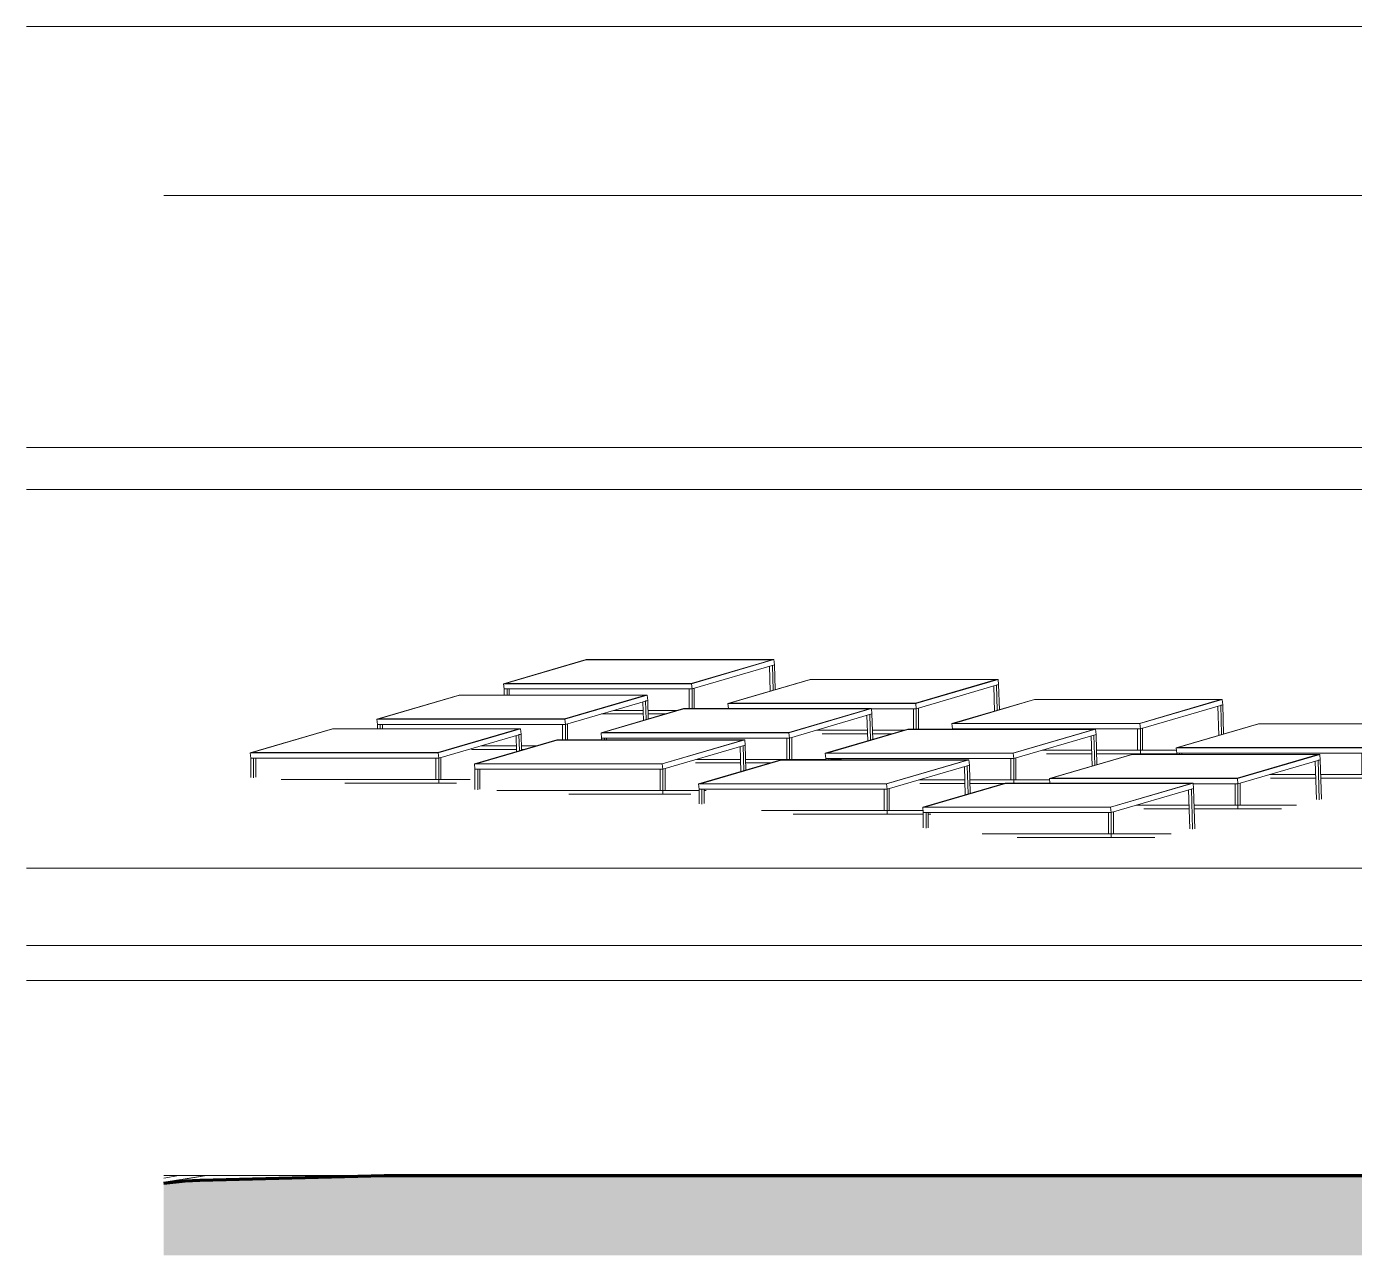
# Model space of a CAD drawing. Header units: millimetres. Extents: x -22400 to 100951, y -3625 to 17206.
# Drawn here: x -22400 to -12939, y -2760 to 6000 of the extents above; entities that cross this region are included whole.
import ezdxf

# ---------------------------------------------------------------- set-up
doc = ezdxf.new("R2010")
doc.units = ezdxf.units.MM
doc.linetypes.add('Dash - Tight', pattern=[4.5, 3, -1.5])
for name, color, linetype, lineweight in [('A-FLOR-LEVL', 51, 'Continuous', 9), ('C-TOPO', 7, 'Continuous', 9), ('E-ELEC-EQPM', 71, 'Continuous', 9)]:
    doc.layers.add(name, color=color, linetype=linetype, lineweight=lineweight)

# ---------------------------------------------------------------- blocks, each defined once
blk = doc.blocks.new('Photovoltaic-Panel-SolarWorld-SunModule-_235-240_ - SunModule SW 245 Silver Mono - 10 Deg_ Angle-776839-South')
at = {"layer": 'E-ELEC-EQPM'}
for p, q in [((-18413.9, 1487.6), (-19001, 1315.6)), ((-18411.9, 1485.9), (-18987.7, 1317.2)), ((-18987.7, 1317.2), (-18411.9, 1485.9)), ((-17075, 1487.6), (-18413.9, 1487.6)), ((-17088.3, 1485.9), (-18411.9, 1485.9)), ((-18411.9, 1485.9), (-17088.3, 1485.9)), ((-17664.1, 1317.2), (-17088.3, 1485.9)), ((-17088.3, 1485.9), (-17664.1, 1317.2)), ((-17662.1, 1315.6), (-17075, 1487.6)), ((-17071, 1450.1), (-17658.1, 1278.1)), ((-17101.4, 1263.1), (-17106.3, 1439.7)), ((-17071, 1450.1), (-17086.2, 1445.6)), ((-17086.2, 1445.6), (-17081.3, 1269)), ((-17071, 1450.1), (-17075, 1487.6)), ((-17066.1, 1273.4), (-17071, 1450.1)), ((-19001, 1315.6), (-17662.1, 1315.6)), ((-19001, 1315.6), (-18997, 1278.1)), ((-17658.1, 1278.1), (-18997, 1278.1)), ((-18997, 1234.7), (-18997, 1278.1)), ((-18997, 1278.1), (-18976.7, 1278.1)), ((-18987.7, 1317.2), (-17664.1, 1317.2)), ((-17664.1, 1317.2), (-18987.7, 1317.2)), ((-18976.7, 1278.1), (-18976.7, 1234.7)), ((-18961.4, 1234.7), (-18961.4, 1278.1)), ((-17678.4, 1138.1), (-17678.4, 1278.1)), ((-17678.4, 1278.1), (-17658.1, 1278.1)), ((-17658.1, 1278.1), (-17662.1, 1315.6)), ((-17642.9, 1282.5), (-17658.1, 1278.1)), ((-17658.1, 1278.1), (-17658.1, 1138.1)), ((-17642.9, 1138.1), (-17642.9, 1282.5)), ((-18006.6, 1100.3), (-18304.7, 1100.3)), ((-18218, 1125.7), (-18007.4, 1125.7)), ((-17971.8, 1125.7), (-17762, 1125.7)), ((-17848.7, 1100.3), (-17971.1, 1100.3))]:
    blk.add_line(p, q, dxfattribs=at)
blk = doc.blocks.new('Photovoltaic-Panel-SolarWorld-SunModule-_235-240_ - SunModule SW 245 Silver Mono - 10 Deg_ Angle-V9-South')
at = {"layer": 'E-ELEC-EQPM'}
for p, q in [((-16816.6, 1346.6), (-17403.7, 1174.5)), ((-16814.6, 1344.9), (-17390.4, 1176.2)), ((-17390.4, 1176.2), (-16814.6, 1344.9)), ((-15477.8, 1346.6), (-16816.6, 1346.6)), ((-15491, 1344.9), (-16814.6, 1344.9)), ((-16814.6, 1344.9), (-15491, 1344.9)), ((-16066.8, 1176.2), (-15491, 1344.9)), ((-15491, 1344.9), (-16066.8, 1176.2)), ((-16064.9, 1174.5), (-15477.8, 1346.6)), ((-15473.8, 1309), (-15477.8, 1346.6)), ((-15473.8, 1309), (-16060.9, 1137)), ((-15504.1, 1120.3), (-15509.1, 1298.7)), ((-15473.8, 1309), (-15489, 1304.6)), ((-15489, 1304.6), (-15484, 1126.2)), ((-15468.8, 1130.6), (-15473.8, 1309)), ((-17403.7, 1174.5), (-16064.9, 1174.5)), ((-17403.7, 1174.5), (-17399.8, 1138.2)), ((-17390.4, 1176.2), (-16066.8, 1176.2)), ((-16066.8, 1176.2), (-17390.4, 1176.2)), ((-16060.9, 1137), (-16380.4, 1137)), ((-16081.2, 991.9), (-16081.2, 1137)), ((-16081.2, 1137), (-16060.9, 1137)), ((-16060.9, 1137), (-16064.9, 1174.5)), ((-16045.6, 1141.5), (-16060.9, 1137)), ((-16060.9, 1137), (-16060.9, 991.9)), ((-16045.6, 991.9), (-16045.6, 1141.5)), ((-16772.5, 984.6), (-16408.8, 984.6)), ((-16408.1, 959.2), (-16730.3, 959.2)), ((-16373.3, 984.6), (-16147.1, 984.6)), ((-16233.8, 959.2), (-16372.5, 959.2))]:
    blk.add_line(p, q, dxfattribs=at)
blk = doc.blocks.new('Photovoltaic-Panel-SolarWorld-SunModule-_235-240_ - SunModule SW 245 Silver Mono - 10 Deg_ Angle-V10-South')
at = {"layer": 'E-ELEC-EQPM'}
for p, q in [((-15219.3, 1203.7), (-15806.4, 1031.7)), ((-15217.4, 1202), (-15793.2, 1033.3)), ((-15793.2, 1033.3), (-15217.4, 1202)), ((-13880.5, 1203.7), (-15219.3, 1203.7)), ((-13893.7, 1202), (-15217.4, 1202)), ((-15217.4, 1202), (-13893.7, 1202)), ((-14469.5, 1033.3), (-13893.7, 1202)), ((-13893.7, 1202), (-14469.5, 1033.3)), ((-14467.6, 1031.7), (-13880.5, 1203.7)), ((-13876.5, 1166.2), (-14463.6, 994.2)), ((-13906, 947.2), (-13911.8, 1155.8)), ((-13876.5, 1166.2), (-13891.7, 1161.7)), ((-13891.7, 1161.7), (-13885.9, 953.1)), ((-13876.5, 1166.2), (-13880.5, 1203.7)), ((-13870.7, 957.5), (-13876.5, 1166.2)), ((-15806.4, 1031.7), (-14467.6, 1031.7)), ((-15806.4, 1031.7), (-15802.4, 994.2)), ((-14463.6, 994.2), (-15802.4, 994.2)), ((-15802.4, 992), (-15802.4, 994.2)), ((-15802.4, 994.2), (-15782.2, 994.2)), ((-15793.2, 1033.3), (-14469.5, 1033.3)), ((-14469.5, 1033.3), (-15793.2, 1033.3)), ((-15782.2, 994.2), (-15782.2, 992)), ((-15766.9, 992), (-15766.9, 994.2)), ((-14483.9, 841.8), (-14483.9, 994.2)), ((-14483.9, 994.2), (-14463.6, 994.2)), ((-14463.6, 994.2), (-14467.6, 1031.7)), ((-14448.3, 998.6), (-14463.6, 994.2)), ((-14463.6, 994.2), (-14463.6, 841.8)), ((-14448.3, 841.8), (-14448.3, 998.6)), ((-15163.8, 841.8), (-14811.7, 841.8)), ((-14811, 816.4), (-15133, 816.4)), ((-14776.1, 841.8), (-14463.6, 841.8)), ((-14463.6, 816.4), (-14775.4, 816.4)), ((-14483.9, 841.8), (-14463.6, 841.8)), ((-14463.6, 841.8), (-14448.3, 841.8)), ((-14463.6, 841.8), (-14207.4, 841.8)), ((-14463.6, 816.4), (-14463.6, 841.8)), ((-14205.2, 816.4), (-14463.6, 816.4))]:
    blk.add_line(p, q, dxfattribs=at)
blk = doc.blocks.new('Photovoltaic-Panel-SolarWorld-SunModule-_235-240_ - SunModule SW 245 Silver Mono - 10 Deg_ Angle-V11-South')
at = {"layer": 'E-ELEC-EQPM'}
for p, q in [((-13622, 1030.4), (-14209.1, 858.4)), ((-13620.1, 1028.7), (-14195.9, 860)), ((-14195.9, 860), (-13620.1, 1028.7)), ((-12283.2, 1030.4), (-13622, 1030.4)), ((-12296.5, 1028.7), (-13620.1, 1028.7)), ((-13620.1, 1028.7), (-12296.5, 1028.7)), ((-12872.3, 860), (-12296.5, 1028.7)), ((-12296.5, 1028.7), (-12872.3, 860)), ((-12870.3, 858.4), (-12283.2, 1030.4)), ((-12279.2, 992.9), (-12866.3, 820.8)), ((-12306.8, 704.6), (-12314.5, 982.5)), ((-12279.2, 992.9), (-12294.4, 988.4)), ((-12294.4, 988.4), (-12286.4, 702.2)), ((-12279.2, 992.9), (-12283.2, 1030.4)), ((-12271.2, 705.8), (-12279.2, 992.9)), ((-14209.1, 858.4), (-12870.3, 858.4)), ((-14209.1, 858.4), (-14205.2, 820.8)), ((-14195.9, 860), (-12872.3, 860)), ((-12872.3, 860), (-14195.9, 860)), ((-12866.3, 820.8), (-12870.3, 858.4)), ((-12866.3, 820.8), (-14205.2, 820.8)), ((-14205.2, 811.9), (-14205.2, 820.8)), ((-14205.2, 820.8), (-14184.9, 820.8)), ((-14184.9, 820.8), (-14184.9, 811.9)), ((-14169.6, 811.9), (-14169.6, 820.8)), ((-12886.6, 668.4), (-12886.6, 820.8)), ((-12886.6, 820.8), (-12866.3, 820.8)), ((-12851, 825.3), (-12866.3, 820.8)), ((-12866.3, 820.8), (-12866.3, 668.4)), ((-12851, 668.4), (-12851, 825.3)), ((-13543.4, 668.4), (-13214.6, 668.4)), ((-13179, 668.4), (-12866.3, 668.4)), ((-12886.6, 668.4), (-12866.3, 668.4)), ((-12866.3, 668.4), (-12851, 668.4)), ((-12866.3, 668.4), (-12429.3, 668.4)), ((-12866.3, 643), (-12866.3, 668.4)), ((-13213.9, 643), (-13535.7, 643)), ((-12866.3, 643), (-13178.3, 643)), ((-12536.9, 643), (-12866.3, 643))]:
    blk.add_line(p, q, dxfattribs=at)
blk = doc.blocks.new('Photovoltaic-Panel-SolarWorld-SunModule-_235-240_ - SunModule SW 245 Silver Mono - 10 Deg_ Angle-V12-South')
at = {"layer": 'E-ELEC-EQPM'}
for p, q in [((-19316.6, 1234.7), (-19903.7, 1062.7)), ((-19314.6, 1233.1), (-19890.4, 1064.4)), ((-19890.4, 1064.4), (-19314.6, 1233.1)), ((-17977.7, 1234.7), (-19316.6, 1234.7)), ((-17991, 1233.1), (-19314.6, 1233.1)), ((-19314.6, 1233.1), (-17991, 1233.1)), ((-18566.8, 1064.4), (-17991, 1233.1)), ((-17991, 1233.1), (-18566.8, 1064.4)), ((-18564.9, 1062.7), (-17977.7, 1234.7)), ((-17973.8, 1197.2), (-17977.7, 1234.7)), ((-17973.8, 1197.2), (-18560.9, 1025.2)), ((-18005.4, 1054.4), (-18009.1, 1186.9)), ((-17973.8, 1197.2), (-17988.9, 1192.8)), ((-17988.9, 1192.8), (-17985.2, 1060.2)), ((-17970.1, 1064.7), (-17973.8, 1197.2)), ((-19903.7, 1062.7), (-18564.9, 1062.7)), ((-19903.7, 1062.7), (-19899.7, 1025.2)), ((-19890.4, 1064.4), (-18566.8, 1064.4)), ((-18566.8, 1064.4), (-19890.4, 1064.4)), ((-18560.9, 1025.2), (-18564.9, 1062.7)), ((-18560.9, 1025.2), (-19899.7, 1025.2)), ((-19899.7, 994.7), (-19899.7, 1025.2)), ((-19899.7, 1025.2), (-19879.4, 1025.2)), ((-19879.4, 1025.2), (-19879.4, 994.7)), ((-19864.1, 994.7), (-19864.1, 1025.2)), ((-18581.2, 915.6), (-18581.2, 1025.2)), ((-18581.2, 1025.2), (-18560.9, 1025.2)), ((-18545.6, 1029.7), (-18560.9, 1025.2)), ((-18560.9, 1025.2), (-18560.9, 915.6)), ((-18545.6, 915.6), (-18545.6, 1029.7)), ((-19164.3, 872.8), (-18909.7, 872.8)), ((-18874.1, 872.8), (-18768.4, 872.8)), ((-18909, 847.4), (-19230.3, 847.4)), ((-18855.1, 847.4), (-18873.4, 847.4))]:
    blk.add_line(p, q, dxfattribs=at)
blk = doc.blocks.new('Photovoltaic-Panel-SolarWorld-SunModule-_235-240_ - SunModule SW 245 Silver Mono - 10 Deg_ Angle-V13-South')
at = {"layer": 'E-ELEC-EQPM'}
for p, q in [((-17719.3, 1138.2), (-18306.4, 966.1)), ((-17717.3, 1136.5), (-18293.2, 967.8)), ((-18293.2, 967.8), (-17717.3, 1136.5)), ((-16380.5, 1138.2), (-17719.3, 1138.2)), ((-16393.7, 1136.5), (-17717.3, 1136.5)), ((-17717.3, 1136.5), (-16393.7, 1136.5)), ((-16969.5, 967.8), (-16393.7, 1136.5)), ((-16393.7, 1136.5), (-16969.5, 967.8)), ((-16967.6, 966.1), (-16380.5, 1138.2)), ((-16376.5, 1100.6), (-16380.5, 1138.2)), ((-16376.5, 1100.6), (-16963.6, 928.6)), ((-16406.7, 908.6), (-16411.8, 1090.3)), ((-16376.5, 1100.6), (-16391.7, 1096.2)), ((-16391.7, 1096.2), (-16386.6, 914.5)), ((-16371.4, 918.9), (-16376.5, 1100.6)), ((-18306.4, 966.1), (-16967.6, 966.1)), ((-18306.4, 966.1), (-18302.4, 928.6)), ((-18293.2, 967.8), (-16969.5, 967.8)), ((-16969.5, 967.8), (-18293.2, 967.8)), ((-16963.6, 928.6), (-16967.6, 966.1)), ((-16963.6, 928.6), (-18302.4, 928.6)), ((-18302.4, 915.7), (-18302.4, 928.6)), ((-18302.4, 928.6), (-18282.1, 928.6)), ((-18282.1, 928.6), (-18282.1, 915.7)), ((-18266.9, 915.7), (-18266.9, 928.6)), ((-16983.9, 776.2), (-16983.9, 928.6)), ((-16983.9, 928.6), (-16963.6, 928.6)), ((-16948.3, 933.1), (-16963.6, 928.6)), ((-16963.6, 928.6), (-16963.6, 776.2)), ((-16948.3, 776.2), (-16948.3, 933.1)), ((-17627.1, 776.2), (-17312, 776.2)), ((-17276.4, 776.2), (-16963.6, 776.2)), ((-16983.9, 776.2), (-16963.6, 776.2)), ((-16963.6, 776.2), (-16948.3, 776.2)), ((-16963.6, 776.2), (-16705.2, 776.2)), ((-16963.6, 773.4), (-16963.6, 776.2)), ((-16669.6, 776.2), (-16594.2, 776.2)), ((-17311.3, 750.8), (-17633, 750.8)), ((-17101.9, 750.8), (-17275.7, 750.8))]:
    blk.add_line(p, q, dxfattribs=at)
blk = doc.blocks.new('Photovoltaic-Panel-SolarWorld-SunModule-_235-240_ - SunModule SW 245 Silver Mono - 10 Deg_ Angle-V14-South')
at = {"layer": 'E-ELEC-EQPM'}
for p, q in [((-16122, 992), (-16709.1, 820)), ((-16120.1, 990.3), (-16695.9, 821.6)), ((-16695.9, 821.6), (-16120.1, 990.3)), ((-14783.2, 992), (-16122, 992)), ((-14796.5, 990.3), (-16120.1, 990.3)), ((-16120.1, 990.3), (-14796.5, 990.3)), ((-15372.3, 821.6), (-14796.5, 990.3)), ((-14796.5, 990.3), (-15372.3, 821.6)), ((-15370.3, 820), (-14783.2, 992)), ((-14779.2, 954.4), (-15366.3, 782.4)), ((-14779.2, 954.4), (-14794.4, 950)), ((-14794.4, 950), (-14788.4, 734.6)), ((-14779.2, 954.4), (-14783.2, 992)), ((-14773.2, 739.1), (-14779.2, 954.4)), ((-14808.5, 728.7), (-14814.5, 944.1)), ((-16709.1, 820), (-15370.3, 820)), ((-16709.1, 820), (-16705.2, 782.4)), ((-15366.3, 782.4), (-16705.2, 782.4)), ((-16705.2, 773.4), (-16705.2, 782.4)), ((-16705.2, 782.4), (-16684.9, 782.4)), ((-16695.9, 821.6), (-15372.3, 821.6)), ((-15372.3, 821.6), (-16695.9, 821.6)), ((-16684.9, 782.4), (-16684.9, 773.4)), ((-16669.6, 773.4), (-16669.6, 782.4)), ((-15386.6, 630), (-15386.6, 782.4)), ((-15386.6, 782.4), (-15366.3, 782.4)), ((-15366.3, 782.4), (-15370.3, 820)), ((-15351, 786.9), (-15366.3, 782.4)), ((-15366.3, 782.4), (-15366.3, 630)), ((-15351, 630), (-15351, 786.9)), ((-16043.4, 630), (-15714.6, 630)), ((-15713.9, 604.6), (-16035.7, 604.6)), ((-15679, 630), (-15366.3, 630)), ((-15435.8, 604.6), (-15678.3, 604.6)), ((-15386.6, 630), (-15366.3, 630)), ((-15366.3, 630), (-15351, 630)), ((-15366.3, 630), (-15110.8, 630)), ((-15366.3, 607), (-15366.3, 630))]:
    blk.add_line(p, q, dxfattribs=at)
blk = doc.blocks.new('Photovoltaic-Panel-SolarWorld-SunModule-_235-240_ - SunModule SW 245 Silver Mono - 10 Deg_ Angle-V15-South')
at = {"layer": 'E-ELEC-EQPM'}
for p, q in [((-14524.8, 811.9), (-15111.9, 639.8)), ((-14522.8, 810.2), (-15098.6, 641.5)), ((-15098.6, 641.5), (-14522.8, 810.2)), ((-13185.9, 811.9), (-14524.8, 811.9)), ((-13199.2, 810.2), (-14522.8, 810.2)), ((-14522.8, 810.2), (-13199.2, 810.2)), ((-13775, 641.5), (-13199.2, 810.2)), ((-13199.2, 810.2), (-13775, 641.5)), ((-13773, 639.8), (-13185.9, 811.9)), ((-13182, 774.3), (-13769.1, 602.3)), ((-13209.6, 491.4), (-13217.3, 764)), ((-13182, 774.3), (-13197.1, 769.9)), ((-13197.1, 769.9), (-13189.3, 489)), ((-13182, 774.3), (-13185.9, 811.9)), ((-13174.1, 492.6), (-13182, 774.3)), ((-15111.9, 639.8), (-13773, 639.8)), ((-15111.9, 639.8), (-15108.4, 607.1)), ((-15098.6, 641.5), (-13775, 641.5)), ((-13775, 641.5), (-15098.6, 641.5)), ((-13769.1, 602.3), (-14088.2, 602.3)), ((-13789.3, 449.9), (-13789.3, 602.3)), ((-13789.3, 602.3), (-13769.1, 602.3)), ((-13769.1, 602.3), (-13773, 639.8)), ((-13753.8, 606.8), (-13769.1, 602.3)), ((-13769.1, 602.3), (-13769.1, 449.9)), ((-13753.8, 449.9), (-13753.8, 606.8)), ((-14492.9, 449.9), (-14116.9, 449.9)), ((-14116.2, 424.5), (-14438.5, 424.5)), ((-14081.3, 449.9), (-13769.1, 449.9)), ((-13769.1, 424.5), (-14080.6, 424.5)), ((-13789.3, 449.9), (-13769.1, 449.9)), ((-13769.1, 449.9), (-13753.8, 449.9)), ((-13769.1, 449.9), (-13352.3, 449.9)), ((-13769.1, 424.5), (-13769.1, 449.9)), ((-13457.2, 424.5), (-13769.1, 424.5))]:
    blk.add_line(p, q, dxfattribs=at)
blk = doc.blocks.new('Photovoltaic-Panel-SolarWorld-SunModule-_235-240_ - SunModule SW 245 Silver Mono - 10 Deg_ Angle-V16-South')
at = {"layer": 'E-ELEC-EQPM'}
for p, q in [((-20219.3, 994.7), (-20806.4, 822.6)), ((-20217.3, 993), (-20793.2, 824.3)), ((-20793.2, 824.3), (-20217.3, 993)), ((-18880.5, 994.7), (-20219.3, 994.7)), ((-18893.7, 993), (-20217.3, 993)), ((-20217.3, 993), (-18893.7, 993)), ((-19469.5, 824.3), (-18893.7, 993)), ((-18893.7, 993), (-19469.5, 824.3)), ((-19467.6, 822.6), (-18880.5, 994.7)), ((-18876.5, 957.1), (-19463.6, 785.1)), ((-18908.6, 831.7), (-18911.8, 946.8)), ((-18876.5, 957.1), (-18891.7, 952.7)), ((-18891.7, 952.7), (-18888.5, 837.6)), ((-18876.5, 957.1), (-18880.5, 994.7)), ((-18873.3, 842.1), (-18876.5, 957.1)), ((-20806.4, 822.6), (-19467.6, 822.6)), ((-20806.4, 822.6), (-20802.4, 785.1)), ((-19463.6, 785.1), (-20802.4, 785.1)), ((-20802.4, 646.3), (-20802.4, 785.1)), ((-20802.4, 785.1), (-20782.1, 785.1)), ((-20793.2, 824.3), (-19469.5, 824.3)), ((-19469.5, 824.3), (-20793.2, 824.3)), ((-20782.1, 785.1), (-20782.1, 645)), ((-20766.9, 649.2), (-20766.9, 785.1)), ((-19483.9, 632.7), (-19483.9, 785.1)), ((-19483.9, 785.1), (-19463.6, 785.1)), ((-19463.6, 785.1), (-19467.6, 822.6)), ((-19448.3, 789.6), (-19463.6, 785.1)), ((-19463.6, 785.1), (-19463.6, 632.7)), ((-19448.3, 632.7), (-19448.3, 789.6)), ((-20586, 632.7), (-19463.6, 632.7)), ((-19463.6, 607.3), (-20133, 607.3)), ((-19483.9, 632.7), (-19463.6, 632.7)), ((-19463.6, 632.7), (-19448.3, 632.7)), ((-19463.6, 632.7), (-19239.6, 632.7)), ((-19463.6, 607.3), (-19463.6, 632.7)), ((-19336.9, 607.3), (-19463.6, 607.3))]:
    blk.add_line(p, q, dxfattribs=at)
blk = doc.blocks.new('Photovoltaic-Panel-SolarWorld-SunModule-_235-240_ - SunModule SW 245 Silver Mono - 10 Deg_ Angle-V17-South')
at = {"layer": 'E-ELEC-EQPM'}
for p, q in [((-18622, 915.7), (-19209.1, 743.7)), ((-18620.1, 914), (-19195.9, 745.3)), ((-19195.9, 745.3), (-18620.1, 914)), ((-17283.2, 915.7), (-18622, 915.7)), ((-17296.5, 914), (-18620.1, 914)), ((-18620.1, 914), (-17296.5, 914)), ((-17872.3, 745.3), (-17296.5, 914)), ((-17296.5, 914), (-17872.3, 745.3)), ((-17870.3, 743.7), (-17283.2, 915.7)), ((-17279.2, 878.2), (-17866.3, 706.2)), ((-17309.6, 690), (-17314.5, 867.8)), ((-17279.2, 878.2), (-17294.4, 873.7)), ((-17294.4, 873.7), (-17289.4, 695.9)), ((-17279.2, 878.2), (-17283.2, 915.7)), ((-17274.3, 700.3), (-17279.2, 878.2)), ((-19209.1, 743.7), (-17870.3, 743.7)), ((-19209.1, 743.7), (-19205.2, 706.2)), ((-17866.3, 706.2), (-19205.2, 706.2)), ((-19205.2, 561.4), (-19205.2, 706.2)), ((-19205.2, 706.2), (-19184.9, 706.2)), ((-19195.9, 745.3), (-17872.3, 745.3)), ((-17872.3, 745.3), (-19195.9, 745.3)), ((-19184.9, 706.2), (-19184.9, 560.4)), ((-19169.6, 564.4), (-19169.6, 706.2)), ((-17886.6, 553.8), (-17886.6, 706.2)), ((-17886.6, 706.2), (-17866.3, 706.2)), ((-17866.3, 706.2), (-17870.3, 743.7)), ((-17851, 710.6), (-17866.3, 706.2)), ((-17866.3, 706.2), (-17866.3, 553.8)), ((-17851, 553.8), (-17851, 710.6)), ((-19049.5, 553.8), (-17866.3, 553.8)), ((-17866.3, 528.4), (-18535.7, 528.4)), ((-17886.6, 553.8), (-17866.3, 553.8)), ((-17866.3, 553.8), (-17851, 553.8)), ((-17866.3, 553.8), (-17607.9, 553.8)), ((-17866.3, 528.4), (-17866.3, 553.8)), ((-17668, 528.4), (-17866.3, 528.4)), ((-17572.3, 553.8), (-17558, 553.8))]:
    blk.add_line(p, q, dxfattribs=at)
blk = doc.blocks.new('Photovoltaic-Panel-SolarWorld-SunModule-_235-240_ - SunModule SW 245 Silver Mono - 10 Deg_ Angle-V18-South')
at = {"layer": 'E-ELEC-EQPM'}
for p, q in [((-17024.8, 773.4), (-17611.9, 601.4)), ((-17022.8, 771.8), (-17598.6, 603.1)), ((-17598.6, 603.1), (-17022.8, 771.8)), ((-15685.9, 773.4), (-17024.8, 773.4)), ((-15699.2, 771.8), (-17022.8, 771.8)), ((-17022.8, 771.8), (-15699.2, 771.8)), ((-16275, 603.1), (-15699.2, 771.8)), ((-15699.2, 771.8), (-16275, 603.1)), ((-16273, 601.4), (-15685.9, 773.4)), ((-15681.9, 735.9), (-15685.9, 773.4)), ((-15681.9, 735.9), (-16269, 563.9)), ((-15711.6, 523.8), (-15717.2, 725.6)), ((-15681.9, 735.9), (-15697.1, 731.5)), ((-15697.1, 731.5), (-15691.5, 529.7)), ((-15676.3, 534.1), (-15681.9, 735.9)), ((-17611.9, 601.4), (-16273, 601.4)), ((-17611.9, 601.4), (-17607.9, 563.9)), ((-17598.6, 603.1), (-16275, 603.1)), ((-16275, 603.1), (-17598.6, 603.1)), ((-16269, 563.9), (-16273, 601.4)), ((-16253.8, 568.4), (-16269, 563.9)), ((-16253.8, 411.5), (-16253.8, 568.4)), ((-16269, 563.9), (-17607.9, 563.9)), ((-17607.9, 459.5), (-17607.9, 563.9)), ((-17607.9, 563.9), (-17587.6, 563.9)), ((-17587.6, 563.9), (-17587.6, 457.6)), ((-17572.3, 461.2), (-17572.3, 563.9)), ((-16289.3, 411.5), (-16289.3, 563.9)), ((-16289.3, 563.9), (-16269, 563.9)), ((-16269, 563.9), (-16269, 411.5)), ((-17163.7, 411.5), (-16269, 411.5)), ((-16269, 386.1), (-16938.5, 386.1)), ((-16289.3, 411.5), (-16269, 411.5)), ((-16269, 411.5), (-16253.8, 411.5)), ((-16269, 411.5), (-16012.1, 411.5)), ((-16269, 386.1), (-16269, 411.5)), ((-16010.6, 386.1), (-16269, 386.1)), ((-15957.2, 386.1), (-15975, 386.1))]:
    blk.add_line(p, q, dxfattribs=at)
blk = doc.blocks.new('Photovoltaic-Panel-SolarWorld-SunModule-_235-240_ - SunModule SW 245 Silver Mono - 10 Deg_ Angle-V19-South')
at = {"layer": 'E-ELEC-EQPM'}
for p, q in [((-15427.5, 607.1), (-16014.6, 435)), ((-15425.5, 605.4), (-16001.3, 436.7)), ((-16001.3, 436.7), (-15425.5, 605.4)), ((-14088.7, 607.1), (-15427.5, 607.1)), ((-14101.9, 605.4), (-15425.5, 605.4)), ((-15425.5, 605.4), (-14101.9, 605.4)), ((-14677.7, 436.7), (-14101.9, 605.4)), ((-14101.9, 605.4), (-14677.7, 436.7)), ((-14675.8, 435), (-14088.7, 607.1)), ((-14084.7, 569.5), (-14671.8, 397.5)), ((-14084.7, 569.5), (-14099.9, 565.1)), ((-14084.7, 569.5), (-14088.7, 607.1)), ((-14076.7, 282.4), (-14084.7, 569.5)), ((-14112.2, 280.5), (-14120, 559.2)), ((-14099.9, 565.1), (-14091.9, 278.4)), ((-16014.6, 435), (-14675.8, 435)), ((-16014.6, 435), (-16010.6, 397.5)), ((-14671.8, 397.5), (-16010.6, 397.5)), ((-16010.6, 288), (-16010.6, 397.5)), ((-16010.6, 397.5), (-15990.3, 397.5)), ((-16001.3, 436.7), (-14677.7, 436.7)), ((-14677.7, 436.7), (-16001.3, 436.7)), ((-15990.3, 397.5), (-15990.3, 285.9)), ((-15975, 289.3), (-15975, 397.5)), ((-14692.1, 245.1), (-14692.1, 397.5)), ((-14692.1, 397.5), (-14671.8, 397.5)), ((-14671.8, 397.5), (-14675.8, 435)), ((-14656.5, 402), (-14671.8, 397.5)), ((-14671.8, 397.5), (-14671.8, 245.1)), ((-14656.5, 245.1), (-14656.5, 402)), ((-15590.2, 245.1), (-14671.8, 245.1)), ((-14671.8, 219.7), (-15341.2, 219.7)), ((-14692.1, 245.1), (-14671.8, 245.1)), ((-14671.8, 245.1), (-14656.5, 245.1)), ((-14671.8, 245.1), (-14244, 245.1)), ((-14671.8, 219.7), (-14671.8, 245.1)), ((-14359.9, 219.7), (-14671.8, 219.7))]:
    blk.add_line(p, q, dxfattribs=at)

msp = doc.modelspace()

# ---------------------------------------------------------------- hatches: boundary and pattern name
at = {"layer": 'C-TOPO'}
h = msp.add_hatch(dxfattribs=at)
h.set_pattern_fill('FP_2', color=256, style=0, pattern_type=2)
h.set_pattern_definition([(0, (4603.6, 0), (635, 635), [635, -635]), (0, (4603.6, 238.1), (635, 635), [635, -635]), (0, (4603.6, 476.25), (635, 635), [635, -635]), (90, (4683, 555.6), (-635, 635), [635, -635]), (90, (4921.1, 555.6), (-635, 635), [635, -635]), (90, (5159.2, 555.6), (-635, 635), [635, -635])])
h.paths.add_polyline_path([(25858.1, -2759.7), (25858.1, 434.3), (25371.3, 350), (24900.9, 291), (24898.8, 260.4), (24659.4, 260.7), (23998.2, 177.8), (24002.2, 38.2), (23707, 38.2), (23707, 141.3), (22084.6, -62.2), (20248.6, -285), (16705.1, -828), (16066.4, -920), (13299.3, -1304.8), (11812.4, -1485.2), (7107, -2190), (-19853.1, -2190), (-21165, -2222.9), (-21269.7, -2228.5), (-21422.3, -2245.1), (-21422.3, -2759.7), (25371.3, -2759.7)], flags=0)

# ---------------------------------------------------------------- linework, layer by layer
at = {"layer": 'A-FLOR-LEVL', "linetype": 'Dash - Tight'}
for p, q in [((-22400.1, 6000), (29196.4, 6000)), ((-22400.1, 3000), (29196.4, 3000)), ((-22400.1, 2700), (25623, 2700)), ((-22400.1, 0), (29196.4, 0)), ((-22400.1, -550), (24166.4, -550)), ((-22400.1, -800), (23652.1, -800))]:
    msp.add_line(p, q, dxfattribs=at)
at = {"layer": 'C-TOPO'}
for p, q in [((-21422.3, 4795), (-18325.5, 4795)), ((-16173.9, 4795), (-18325.5, 4795)), ((-16173.9, 4795), (-14162.3, 4795)), ((-10715.6, 4795), (-14162.3, 4795)), ((-21118.9, -2190), (-21422.3, -2237.5)), ((-21314.6, -2190), (-21422.3, -2190)), ((-21314.6, -2190), (-21422.3, -2208.5)), ((-21422.3, -2245.1), (-21269.7, -2228.5)), ((-21118.9, -2190), (-21314.6, -2190)), ((-21308.6, -2190), (-21314.6, -2190)), ((-21165, -2222.9), (-21269.7, -2228.5)), ((-21118.9, -2190), (-21260.8, -2213.5)), ((-21165, -2222.9), (-19853.1, -2190)), ((-21118.9, -2190), (-19853.1, -2190)), ((-18006.4, -2190), (-19853.1, -2190)), ((-18006.4, -2190), (-17888.1, -2190)), ((-16926.9, -2190), (-17888.1, -2190)), ((-14582, -2190), (-16926.9, -2190)), ((-13874.9, -2190), (-14582, -2190)), ((-13874.9, -2190), (-13352.5, -2190)), ((-13061.9, -2190), (-13352.5, -2190)), ((-12033.9, -2190), (-13061.9, -2190))]:
    msp.add_line(p, q, dxfattribs=at)
at = {"layer": 'C-TOPO', "lineweight": 70}
for p, q in [((-21422.3, -2245.1), (-21269.7, -2228.5)), ((-21269.7, -2228.5), (-21165, -2222.9)), ((-21165, -2222.9), (-19853.1, -2190)), ((-19853.1, -2190), (-18006.4, -2190)), ((-18006.4, -2190), (-17888.1, -2190)), ((-17888.1, -2190), (-16926.9, -2190)), ((-16926.9, -2190), (-14582, -2190)), ((-14582, -2190), (-13874.9, -2190)), ((-13874.9, -2190), (-13352.5, -2190)), ((-13352.5, -2190), (-13061.9, -2190)), ((-13061.9, -2190), (-12033.9, -2190))]:
    msp.add_line(p, q, dxfattribs=at)

# ---------------------------------------------------------------- block references
at = {"layer": 'E-ELEC-EQPM'}
for name in ['Photovoltaic-Panel-SolarWorld-SunModule-_235-240_ - SunModule SW 245 Silver Mono - 10 Deg_ Angle-776839-South', 'Photovoltaic-Panel-SolarWorld-SunModule-_235-240_ - SunModule SW 245 Silver Mono - 10 Deg_ Angle-V9-South', 'Photovoltaic-Panel-SolarWorld-SunModule-_235-240_ - SunModule SW 245 Silver Mono - 10 Deg_ Angle-V12-South', 'Photovoltaic-Panel-SolarWorld-SunModule-_235-240_ - SunModule SW 245 Silver Mono - 10 Deg_ Angle-V13-South', 'Photovoltaic-Panel-SolarWorld-SunModule-_235-240_ - SunModule SW 245 Silver Mono - 10 Deg_ Angle-V10-South', 'Photovoltaic-Panel-SolarWorld-SunModule-_235-240_ - SunModule SW 245 Silver Mono - 10 Deg_ Angle-V16-South', 'Photovoltaic-Panel-SolarWorld-SunModule-_235-240_ - SunModule SW 245 Silver Mono - 10 Deg_ Angle-V14-South', 'Photovoltaic-Panel-SolarWorld-SunModule-_235-240_ - SunModule SW 245 Silver Mono - 10 Deg_ Angle-V11-South', 'Photovoltaic-Panel-SolarWorld-SunModule-_235-240_ - SunModule SW 245 Silver Mono - 10 Deg_ Angle-V17-South', 'Photovoltaic-Panel-SolarWorld-SunModule-_235-240_ - SunModule SW 245 Silver Mono - 10 Deg_ Angle-V18-South', 'Photovoltaic-Panel-SolarWorld-SunModule-_235-240_ - SunModule SW 245 Silver Mono - 10 Deg_ Angle-V15-South', 'Photovoltaic-Panel-SolarWorld-SunModule-_235-240_ - SunModule SW 245 Silver Mono - 10 Deg_ Angle-V19-South']:
    msp.add_blockref(name, (0, 0), dxfattribs=at)

doc.saveas('drawing.dxf')
